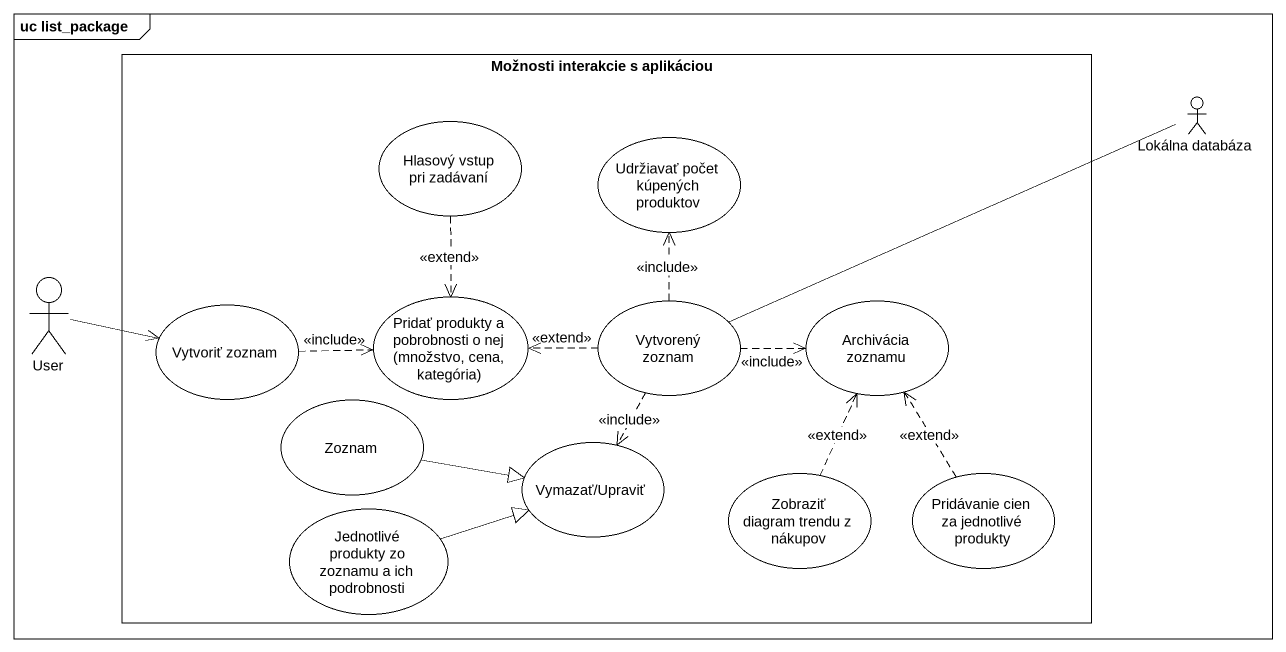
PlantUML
@startuml
mainframe uc list_package
rectangle "Možnosti interakcie s aplikáciou" as Možnosti_interakcie_s {
  usecase "Hlasový vstup pri zadávaní" as Hlasový_vstup_pri_zadávaní
  usecase "Udržiavať počet kúpených produktov" as Udržiavať_počet_kúpených
  usecase "Pridať produkty a pobrobnosti o nej (množstvo, cena, kategória)" as Pridať_produkty_a
  usecase "Vytvorený zoznam" as Vytvorený_zoznam
  usecase "Archivácia zoznamu" as Archivácia_zoznamu
  usecase "Vytvoriť zoznam" as Vytvoriť_zoznam
  usecase Zoznam
  usecase "Vymazať/Upraviť" as Vymazať_Upraviť
  usecase "Zobraziť diagram trendu z nákupov" as Zobraziť_diagram_trendu_z
  usecase "Pridávanie cien za jednotlivé produkty" as Pridávanie_cien_za
  usecase "Jednotlivé produkty zo zoznamu a ich podrobnosti" as Jednotlivé_produkty_zo
}
actor "Lokálna databáza" as Lokálna_databáza
actor User
Hlasový_vstup_pri_zadávaní ..> Pridať_produkty_a : <<extend>>
User -right-> Vytvoriť_zoznam
Vytvorený_zoznam -right- Lokálna_databáza
Vytvorený_zoznam .up.> Udržiavať_počet_kúpených : <<include>>
Vytvorený_zoznam .left.> Pridať_produkty_a : <<extend>>
Vytvorený_zoznam .right.> Archivácia_zoznamu : <<include>>
Vytvorený_zoznam ..> Vymazať_Upraviť : <<include>>
Vytvoriť_zoznam .right.> Pridať_produkty_a : <<include>>
Zoznam -right-|> Vymazať_Upraviť
Zobraziť_diagram_trendu_z .up.> Archivácia_zoznamu : <<extend>>
Pridávanie_cien_za .up.> Archivácia_zoznamu : <<extend>>
Jednotlivé_produkty_zo -right-|> Vymazať_Upraviť
@enduml
